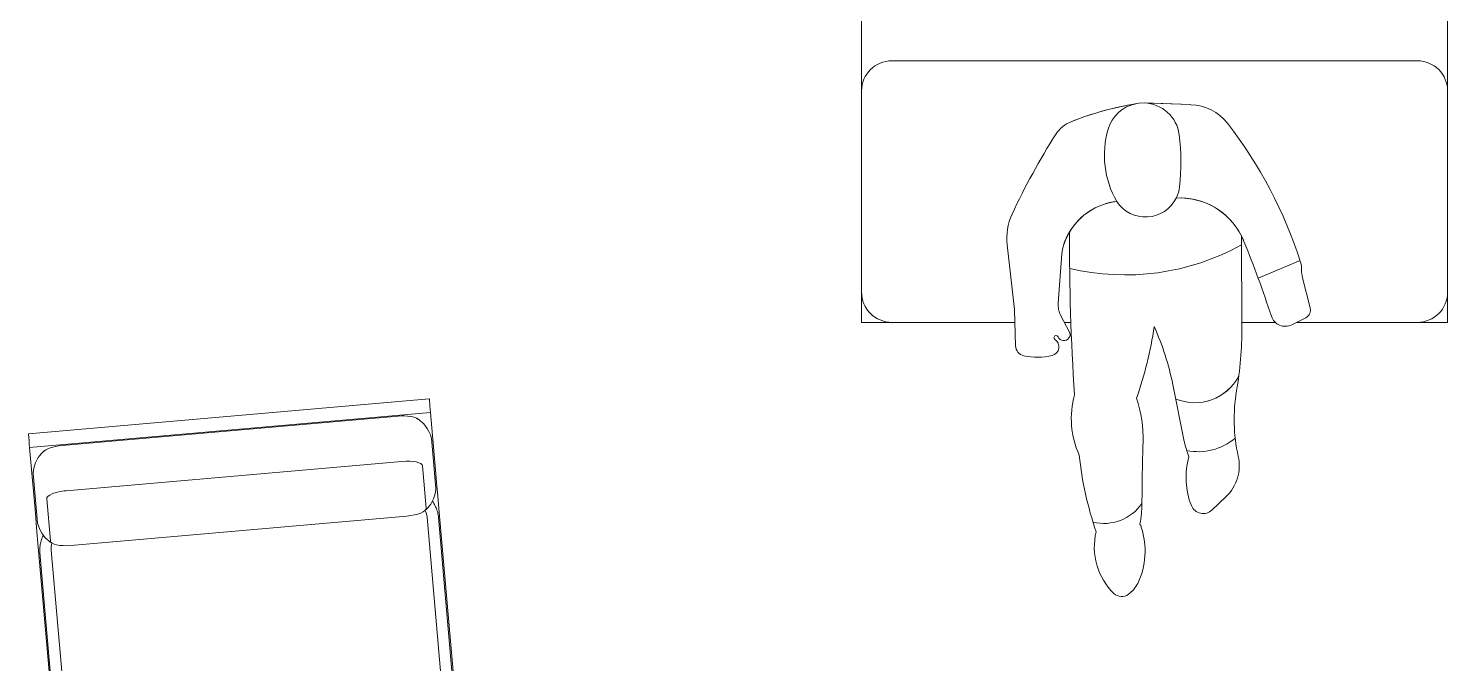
# Model space of a CAD drawing. Header units: millimetres. Extents: x -64292 to 329, y -3854 to 56761.
# Drawn here: x -21606 to -18785, y 49209 to 50472 of the extents above; entities that cross this region are included whole.
import ezdxf

# ---------------------------------------------------------------- set-up
doc = ezdxf.new("R2010")
doc.units = ezdxf.units.MM
doc.header["$MEASUREMENT"] = 0
doc.layers.add('A-DETL-GENF', color=92, linetype='Continuous', lineweight=13)
doc.layers.add('I-FURN', color=30, linetype='Continuous', lineweight=13)

# ---------------------------------------------------------------- blocks, each defined once
blk = doc.blocks.new('Man Skinny_Seated_Plan_ENT - Man Skinny_Seated_Plan_ENT-3506717-GA PLAN - LEVEL 11')
at = {"layer": 'A-DETL-GENF'}
for p, q in [((-538.5, 292.1), (-610.7, 294.5)), ((-538.5, 292.1), (-610.7, 294.5)), ((-409.2, 297.7), (-538.5, 292.1)), ((-409.2, 297.7), (-538.5, 292.1)), ((-589.7, 186), (-557.2, 200.6)), ((-589.7, 186), (-557.2, 200.6)), ((-532, 204.2), (-434.6, 190.3)), ((-532, 204.2), (-434.6, 190.3)), ((-155.7, -85.4), (-145.6, 13.2)), ((-155.7, -85.4), (-146.2, 7)), ((-708.7, -12.2), (-820, -27)), ((-708.7, -12.2), (-820, -27)), ((-962.6, -73.4), (-938.4, -102.5)), ((-962.6, -73.4), (-938.4, -102.5)), ((-603.6, -156.8), (-422.5, -168)), ((-603.6, -156.8), (-422.5, -168)), ((-479.5, -281.1), (-508.7, -195.5)), ((-605.8, -256.1), (-593.8, -285.1)), ((-605.8, -256.1), (-593.8, -285.1)), ((-575, -295.1), (-514.4, -283.6)), ((-575, -295.1), (-514.4, -283.6))]:
    blk.add_line(p, q, dxfattribs=at)
for centre, radius, start, end in [((-611.4, 273.5), 21, 88.1268, 163.4648), ((-611.4, 273.5), 21, 88.1268, 163.4648), ((-404, 183.2), 114.6, 61.4825, 92.5987), ((-404, 183.2), 114.6, 61.4825, 92.5987), ((-1020.3, -935.9), 1392.2, 53.6923, 61.1872), ((-1020.3, -935.9), 1392.2, 53.6923, 61.1872), ((-513.5, 244.5), 123.1, 163.4648, 190.0284), ((-513.5, 244.5), 123.1, 163.4648, 190.0284), ((-617.4, 226.1), 17.6, 190.0262, 323.3594), ((-617.4, 226.1), 17.6, 190.0262, 323.3594), ((-594.7, 197.2), 12.3, 108.076, 294.1692), ((-594.7, 197.2), 12.3, 108.076, 294.1692), ((-599.9, 213), 4.28, 288.3398, 142.4132), ((-599.9, 213), 4.28, 288.3398, 142.4132), ((-538.4, 159.3), 45.4, 81.8673, 114.3881), ((-538.4, 159.3), 45.4, 81.8673, 114.3881), ((-810.3, -507.1), 690.4, 92.1478, 105.1226), ((-810.3, -507.1), 690.4, 92.1478, 105.1226), ((-774.4, 19.2), 174.9, 70.5191, 110.6898), ((-774.4, 19.2), 174.9, 70.5191, 110.6898), ((-715.1, -4173.8), 4357.9, 85.746, 90.013), ((-715.1, -4173.8), 4357.9, 85.746, 90.013), ((-7, 36.1), 478.8, 162.9039, 205.0897), ((-7, 36.1), 478.8, 162.9037, 205.0897), ((-445.6, 113.4), 77.7, 67.9963, 81.8663), ((-445.6, 113.4), 77.7, 67.996, 81.8663), ((-463.6, 68.7), 125.9, 55.2233, 67.9963), ((-463.6, 68.7), 125.9, 2.6705, 67.9963), ((-463.6, 68.7), 125.9, 2.5922, 55.2233), ((-233.6, 135.6), 62.8, 17.4966, 53.2189), ((-233.6, 135.6), 62.8, 17.4966, 53.2189), ((-1029.4, 38.2), 127.3, 72.1839, 132.2778), ((-1029.4, 38.2), 127.3, 72.1839, 132.2778), ((-882.9, 137), 92.2, 162.7096, 231.5682), ((-882.9, 137), 92.2, 162.7103, 231.5682), ((-773.8, -38), 630.3, 4.6654, 17.7868), ((-773.8, -38), 630.3, 5.6043, 17.7868), ((-1099.8, 115.9), 22.5, 132.5807, 212.8456), ((-1099.8, 115.9), 22.5, 132.5807, 212.8456), ((-1062.8, 140), 66.6, 213.025, 237.7221), ((-1062.8, 140), 66.6, 213.025, 237.7221), ((-256.9, -91.4), 184.7, 69.8792, 116.0062), ((-1025, 216.1), 151.4, 240.9785, 284.1934), ((-1025, 216.1), 151.4, 240.9785, 284.1934), ((-1005.3, 137.3), 70.2, 284.4102, 290.5931), ((-1005.3, 137.3), 70.2, 284.4102, 290.5931), ((-924.5, 283.8), 219.6, 255.1842, 265.6778), ((-924.5, 283.8), 219.6, 255.1842, 265.6778), ((-1314.4, -5018.6), 5097.2, 84.4254, 85.7988), ((-1314.4, -5018.6), 5097.2, 84.4254, 85.7988), ((-795.1, 308.9), 255.6, 264.5728, 284.6141), ((-795.1, 308.9), 255.6, 264.5728, 284.6141), ((-430.1, 761.2), 761.4, 246.7549, 257.7895), ((-430.1, 761.2), 761.4, 246.7549, 257.7895), ((-304.7, 15), 68.1, 119.2195, 239.6997), ((-218.3, 14), 72.4, 7.536, 69.8644), ((-781.1, 530.5), 547.5, 277.5928, 290.2978), ((-781.1, 530.5), 547.5, 277.5928, 290.2978), ((-218.3, 14), 72.4, 273.5364, 354.4478), ((-905, -176.2), 150.5, 70.2991, 107.8172), ((-905, -176.2), 150.5, 70.2991, 107.8172), ((-790.6, -245.4), 220.4, 97.6786, 106.7906), ((-790.6, -245.4), 220.4, 97.6786, 106.7906), ((-649.2, -60.1), 98.5, 153.3847, 238.5984), ((-649.2, -60.1), 98.5, 153.3707, 238.5667), ((-943, -57.1), 25.5, 108.378, 219.7863), ((-943, -57.1), 25.5, 108.378, 219.7863), ((-733.1, -61.5), 112.3, 164.2208, 216.8684), ((-733.1, -61.5), 112.3, 164.2197, 216.8672), ((-476.9, -41.3), 137.9, 288.0056, 358.9487), ((-476.9, -41.3), 137.9, 293.2265, 358.9487), ((-304.7, 15), 68.1, 239.6997, 259.5465), ((-240, 365.4), 424.4, 259.5461, 273.5366), ((-872.3, -47.5), 86, 219.7863, 278.7922), ((-872.3, -47.5), 86, 219.7863, 278.7922), ((-251.9, -75.5), 96.6, 304.2559, 354.1249), ((-251.9, -75.5), 96.6, 304.2559, 354.1249), ((-808, -463.2), 334.7, 76.4942, 98.7922), ((-808, -463.2), 334.7, 76.4942, 98.7922), ((-557.4, 579.8), 738, 256.4942, 266.4185), ((-557.4, 579.8), 738, 256.4942, 266.4185), ((-692.8, 576.7), 883.9, 283.7408, 304.0854), ((-692.8, 576.7), 883.9, 283.7408, 304.0854), ((-476.9, -41.3), 137.9, 288.0056, 293.2265), ((-1207.1, 2185.3), 2481.2, 284.4905, 288.1495), ((-1207.1, 2185.3), 2481.2, 284.4905, 288.1495), ((-579.1, -245), 29, 104.4923, 202.5081), ((-579.1, -245), 29, 104.4923, 202.5081), ((-493.4, -238.4), 44.8, 264.001, 283.5449), ((-493.4, -238.4), 44.8, 264.001, 283.5449), ((-578.4, -278.8), 16.6, 202.3953, 281.5896), ((-578.4, -278.8), 16.6, 202.3953, 281.5896), ((-503.9, -338.2), 55.6, 84.0008, 100.9623), ((-503.9, -338.2), 55.6, 84.0008, 100.9623)]:
    blk.add_arc(centre, radius, start, end, dxfattribs=at)
blk = doc.blocks.new('Existing Furniture_Carl Hansen CH44_EC11 - EC11-V94-GA PLAN - LEVEL 11')
at = {"layer": 'I-FURN'}
for p, q in [((-378.1, 372.2), (-400, 372.2)), ((-400, 366.9), (-400, 372.2)), ((-400, -211.8), (-400, 366.9)), ((335, 389.7), (-335, 389.7)), ((400, 372.2), (378, 372.2)), ((400, 372.2), (400, 366.9)), ((400, 366.9), (400, -211.8)), ((335, 364.3), (-335, 364.3)), ((-397.7, 327), (-397.7, -201.1)), ((-375, 324.4), (-375, -203.7)), ((375, -203.7), (375, 324.4)), ((397.7, -201.1), (397.7, 327)), ((-400, -250.7), (-400, -211.8)), ((-375, -222), (-375, -306.2)), ((335, -209.5), (-335, -209.5)), ((375, -306.2), (375, -222)), ((400, -211.8), (400, -250.7)), ((-400, -270.3), (-400, -250.7)), ((400, -250.7), (400, -270.3)), ((-400, -279.9), (-400, -270.3)), ((-400, -410.6), (-400, -279.9)), ((-397.2, -279.9), (-400, -279.9)), ((-397.7, -267.2), (-397.7, -351.3)), ((400, -279.9), (397.2, -279.9)), ((397.7, -351.3), (397.7, -267.2)), ((400, -270.3), (400, -279.9)), ((400, -279.9), (400, -410.6)), ((-335, -318.7), (335, -318.7)), ((-400, -417.2), (-400, -410.6)), ((400, -410.6), (-400, -410.6)), ((-400, -423.9), (-400, -417.2)), ((335, -409), (-335, -409)), ((400, -410.6), (400, -417.2)), ((400, -417.2), (400, -423.9)), ((-400, -437), (-400, -423.9)), ((-400, -438), (-400, -437)), ((-400, -438), (400, -438)), ((400, -423.9), (400, -437)), ((400, -437), (400, -438))]:
    blk.add_line(p, q, dxfattribs=at)
at = {"layer": 'I-FURN', "flags": 128}
for points in [[(-335, 389.7), (-337.5, 389.7), (-340, 389.5), (-342.5, 389.3), (-345, 388.9), (-347.4, 388.5), (-349.9, 387.9), (-352.3, 387.3), (-354.7, 386.5), (-357.1, 385.7), (-359.4, 384.8), (-361.7, 383.8), (-363.9, 382.6), (-366.1, 381.4), (-368.3, 380.2), (-370.4, 378.8), (-372.4, 377.3), (-374.4, 375.8), (-376.3, 374.2), (-378.2, 372.5), (-379.9, 370.7), (-381.6, 368.9), (-383.3, 367), (-384.8, 365), (-386.3, 363), (-387.7, 360.9), (-389, 358.8), (-390.3, 356.6), (-391.4, 354.4), (-392.5, 352.1), (-393.4, 349.8), (-394.3, 347.4), (-395, 345), (-395.7, 342.6), (-396.3, 340.2), (-396.8, 337.7), (-397.2, 335.2), (-397.4, 332.7), (-397.6, 330.2), (-397.7, 327.7), (-397.7, 327)], [(397.7, 327), (397.6, 329.5), (397.5, 332), (397.2, 334.5), (396.9, 337), (396.4, 339.5), (395.9, 341.9), (395.2, 344.4), (394.5, 346.8), (393.7, 349.1), (392.7, 351.5), (391.7, 353.8), (390.6, 356), (389.4, 358.2), (388.1, 360.4), (386.7, 362.5), (385.3, 364.5), (383.7, 366.5), (382.1, 368.4), (380.4, 370.2), (378.6, 372), (376.8, 373.7), (374.9, 375.4), (372.9, 376.9), (370.9, 378.4), (368.8, 379.8), (366.7, 381.1), (364.5, 382.3), (362.3, 383.5), (360, 384.5), (357.7, 385.5), (355.3, 386.3), (352.9, 387.1), (350.5, 387.8), (348.1, 388.3), (345.6, 388.8), (343.2, 389.2), (340.7, 389.4), (338.2, 389.6), (335.7, 389.7), (335, 389.7)], [(-397.7, -201.1), (-397.6, -203.6), (-397.5, -206.1), (-397.2, -208.6), (-396.9, -211.1), (-396.4, -213.6), (-395.9, -216), (-395.2, -218.5), (-394.5, -220.9), (-393.7, -223.2), (-392.7, -225.6), (-391.7, -227.8), (-390.6, -230.1), (-389.4, -232.3), (-388.1, -234.4)], [(-397.7, -267.2), (-397.2, -259.4), (-395.8, -251.9), (-393.6, -245.1), (-390.8, -239), (-387.8, -233.8), (-384.6, -229.3), (-381.4, -225.6), (-378.4, -222.5), (-375.5, -219.9), (-372.7, -217.8), (-371.6, -217)], [(397.7, -267.2), (397.2, -259.4), (395.8, -251.9), (393.6, -245.1), (390.8, -239), (387.8, -233.8), (384.6, -229.3), (381.4, -225.6), (378.4, -222.5), (375.5, -219.9), (372.7, -217.8), (371.6, -217)], [(388, -234.6), (389, -232.9), (390.3, -230.7), (391.4, -228.5), (392.5, -226.2), (393.4, -223.9), (394.3, -221.5), (395, -219.1), (395.7, -216.7), (396.3, -214.3), (396.8, -211.8), (397.2, -209.3), (397.4, -206.8), (397.6, -204.3), (397.7, -201.8), (397.7, -201.1)], [(-397.7, -351.3), (-397.2, -359.1), (-395.8, -366.6), (-393.6, -373.4), (-390.8, -379.5), (-387.8, -384.7), (-384.6, -389.2), (-381.4, -392.9), (-378.4, -396), (-375.5, -398.6), (-372.7, -400.7), (-371.6, -401.6)], [(397.7, -351.3), (397.2, -359.1), (395.8, -366.6), (393.6, -373.4), (390.8, -379.5), (387.8, -384.7), (384.6, -389.2), (381.4, -392.9), (378.4, -396), (375.5, -398.6), (372.7, -400.7), (371.6, -401.6)]]:
    blk.add_lwpolyline(points, dxfattribs=at)
at = {"layer": 'I-FURN'}
for centre, major_axis, ratio, start_param, end_param in [((-335, 324.4), (-40, 0), 0.998474, 4.712389, 6.283185), ((335, 324.4), (40, 0), 0.998474, 0, 1.570796), ((-335, -203.7), (40, 0), 0.998474, 3.141593, 3.50098), ((-335, -222), (-40, 0), 0.311768, 4.712389, 6.283185), ((335, -222), (40, 0), 0.311768, 0, 1.570796), ((335, -203.7), (40, 0), 0.998474, 5.923798, 6.283185), ((-335, -306.2), (40, 0), 0.311768, 3.141593, 4.712389), ((335, -306.2), (-40, 0), 0.311768, 1.570796, 3.141593), ((-335, -396.5), (40, 0), 0.311768, 3.403392, 4.712389), ((335, -396.5), (40, 0), 0.311768, 4.712389, 6.021386)]:
    blk.add_ellipse(centre, major_axis=major_axis, ratio=ratio, start_param=start_param, end_param=end_param, dxfattribs=at)
blk = doc.blocks.new('Pallet Plywood - Pallet Plywood 1165 x 1165-V337-GA PLAN - LEVEL 11')
at = {"layer": 'I-FURN'}
for p, q in [((-522.5, 582.5), (-582.5, 582.5)), ((-582.5, 582.5), (-582.5, 522.5)), ((582.5, 582.5), (-122.5, 582.5)), ((582.5, -582.5), (582.5, 582.5)), ((-582.5, -522.5), (-582.5, -582.5)), ((-582.5, -582.5), (-522.5, -582.5)), ((-122.5, -582.5), (582.5, -582.5))]:
    blk.add_line(p, q, dxfattribs=at)
blk = doc.blocks.new('Pallet Cushion - Existing Cushion 1220 x 520-10242274-GA PLAN - LEVEL 11')
at = {"layer": 'I-FURN'}
for p, q in [((200, 582.5), (-200, 582.5)), ((-260, 522.5), (-260, 278)), ((260, -522.5), (260, 522.5)), ((-260, 179.3), (-260, 166.2)), ((-260, -173.3), (-260, -240.1)), ((-260, -282.3), (-260, -522.5)), ((-200, -582.5), (200, -582.5))]:
    blk.add_line(p, q, dxfattribs=at)
for centre, start, end in [((-200, 522.5), 90, 180), ((200, 522.5), 360, 90), ((-200, -522.5), 180, 270), ((200, -522.5), 270, 0)]:
    blk.add_arc(centre, 60, start, end, dxfattribs=at)

msp = doc.modelspace()

# ---------------------------------------------------------------- block references
at = {"layer": 'A-DETL-GENF', "rotation": 93.84600989043815}
msp.add_blockref('Man Skinny_Seated_Plan_ENT - Man Skinny_Seated_Plan_ENT-3506717-GA PLAN - LEVEL 11', (-19391, 50470.4), dxfattribs=at)
at = {"layer": 'I-FURN'}
for name, p, rotation in [('Pallet Plywood - Pallet Plywood 1165 x 1165-V337-GA PLAN - LEVEL 11', (-19367.5, 50470.4), 89.99999999999997), ('Pallet Cushion - Existing Cushion 1220 x 520-10242274-GA PLAN - LEVEL 11', (-19367.5, 50147.9), 90.00000000000011), ('Existing Furniture_Carl Hansen CH44_EC11 - EC11-V94-GA PLAN - LEVEL 11', (-21169.6, 49264.8), 184.9999999999995)]:
    msp.add_blockref(name, p, dxfattribs=dict(at, rotation=rotation))

doc.saveas('drawing.dxf')
